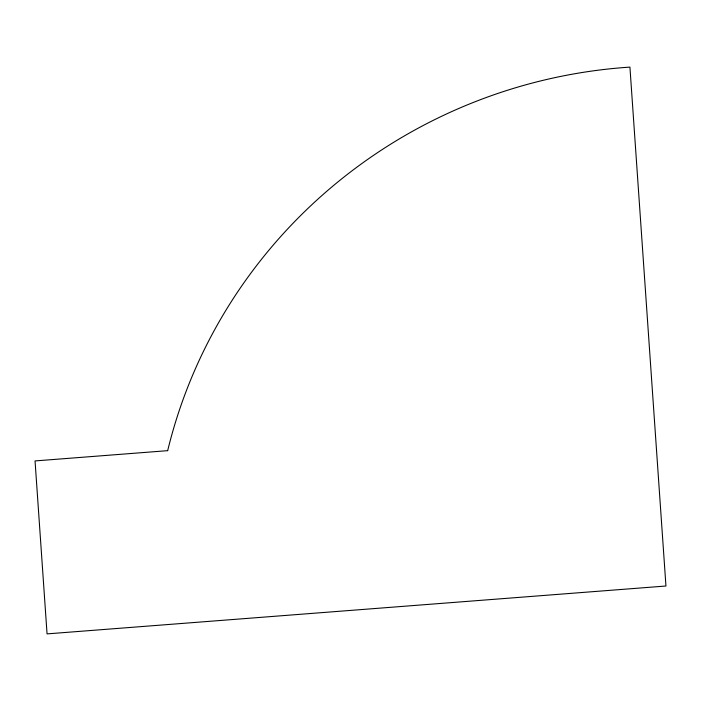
<?xml version="1.0" encoding="UTF-8"?>
<svg xmlns="http://www.w3.org/2000/svg" width="701" height="701" viewBox="0 0 701 701"><rect width="100%" height="100%" fill="white"/><g stroke="black" fill="none" stroke-linecap="round" stroke-linejoin="round"><path stroke-width="1.05" d="M167.67 450.664L35.05 460.925L47.055 633.888L665.95 586.01L629.927 67.112A505.035 493.057 -13.8 0 0 167.67 450.664"/></g></svg>
